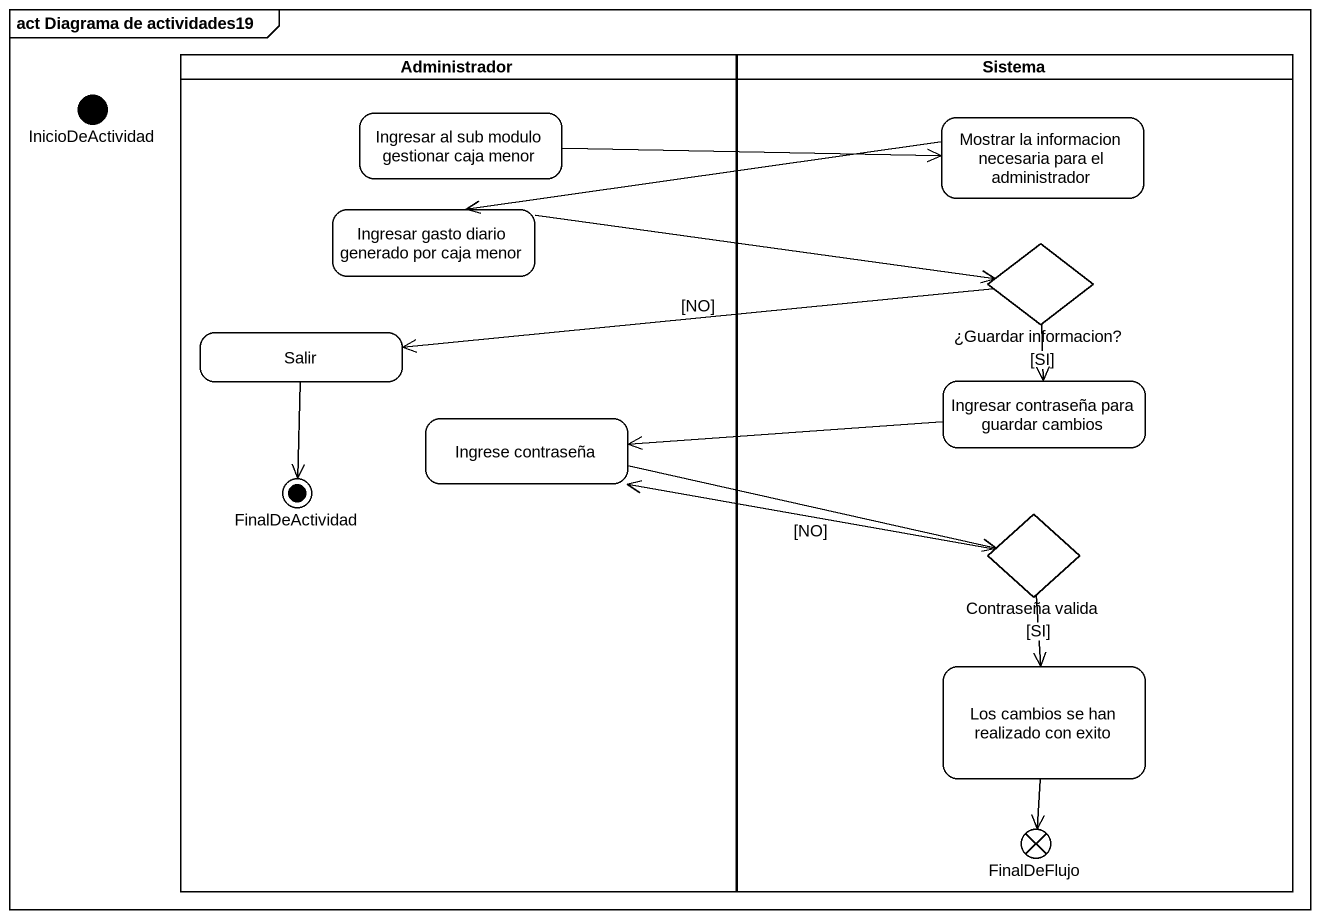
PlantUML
@startuml
mainframe act Diagrama de actividades19
hide empty description
state InicioDeActividad <<start>>
state Administrador <<partition>> {
  state "Ingresar al sub modulo gestionar caja menor" as Ingresar_al_sub_modulo
  state "Ingresar gasto diario generado por caja menor" as Ingresar_gasto_diario
  state Salir
  state "Ingrese contraseña" as Ingrese_contraseña
  state FinalDeActividad <<end>>
}
state Sistema <<partition>> {
  state "Mostrar la informacion necesaria para el administrador" as Mostrar_la_informacion
  state "¿Guardar informacion?" as Guardar_informacion <<choice>>
  state "Ingresar contraseña para guardar cambios" as Ingresar_contraseña_para
  state "Contraseña valida" as Contraseña_valida <<choice>>
  state "Los cambios se han realizado con exito" as Los_cambios_se_han
  state FinalDeFlujo <<end>>
}
Ingresar_al_sub_modulo -right-> Mostrar_la_informacion
Mostrar_la_informacion -left-> Ingresar_gasto_diario
Ingresar_gasto_diario -right-> Guardar_informacion
Guardar_informacion -left-> Salir : [NO]
Guardar_informacion --> Ingresar_contraseña_para : [SI]
Salir --> FinalDeActividad
Ingrese_contraseña -right-> Contraseña_valida
Ingresar_contraseña_para -left-> Ingrese_contraseña
Contraseña_valida -left-> Ingrese_contraseña : [NO]
Contraseña_valida --> Los_cambios_se_han : [SI]
Los_cambios_se_han --> FinalDeFlujo
@enduml
